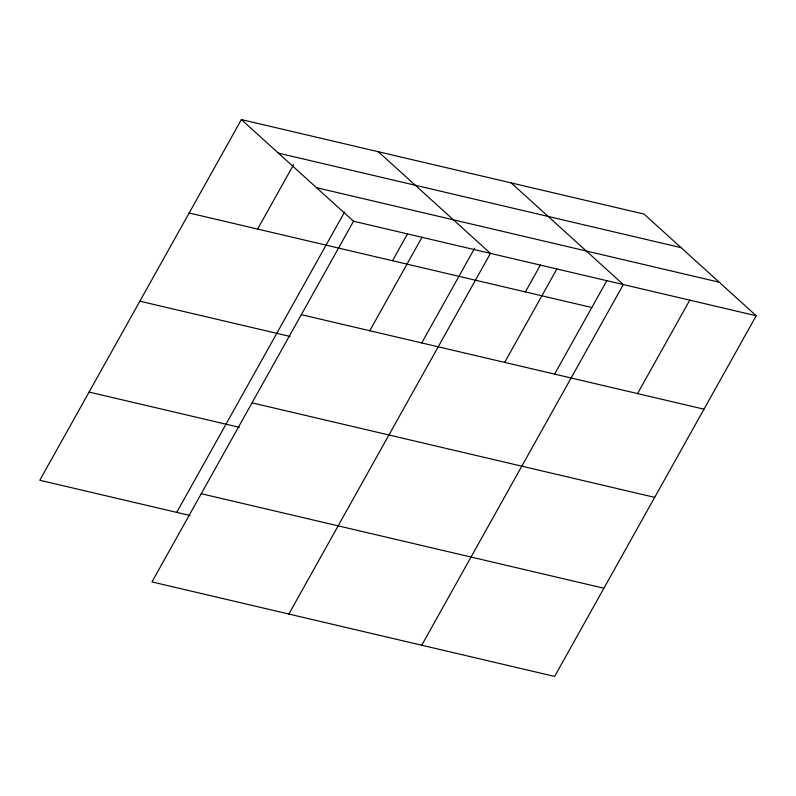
<?xml version="1.0" encoding="UTF-8"?>
<svg xmlns="http://www.w3.org/2000/svg" width="796" height="796" viewBox="0 0 796 796"><rect width="100%" height="100%" fill="white"/><g stroke="black" fill="none" stroke-linecap="round" stroke-linejoin="round"><path stroke-width="1.19" d="M756.2 315.753L353.533 221.238L151.956 581.916L554.623 676.421L756.2 315.753L644.044 214.084L241.377 119.579L39.8 480.247L189.995 515.5M257.615 229.069L293.625 164.633M176.712 512.385L344.668 211.845M392.508 260.73L407.512 233.885M369.772 330.738L421.98 237.308M421.681 343.006L474.555 248.402M288.868 614.044L490.435 253.377L378.279 151.708M525.39 291.913L540.394 265.068M504.664 362.399L556.882 268.968M554.563 374.19L606.831 280.66M421.741 645.238L623.318 284.56L511.161 182.901M637.546 393.582L689.764 300.162M278.381 153.121L681.058 247.636M316.519 187.687L719.186 282.202M189.159 213L591.826 307.515M301.316 314.669L703.982 409.174M139.867 301.196L290.062 336.449M252.024 402.856L654.7 497.371M89.092 392.06L239.288 427.313M201.249 493.719L603.915 588.234M241.377 119.579L353.533 221.238"/></g></svg>
